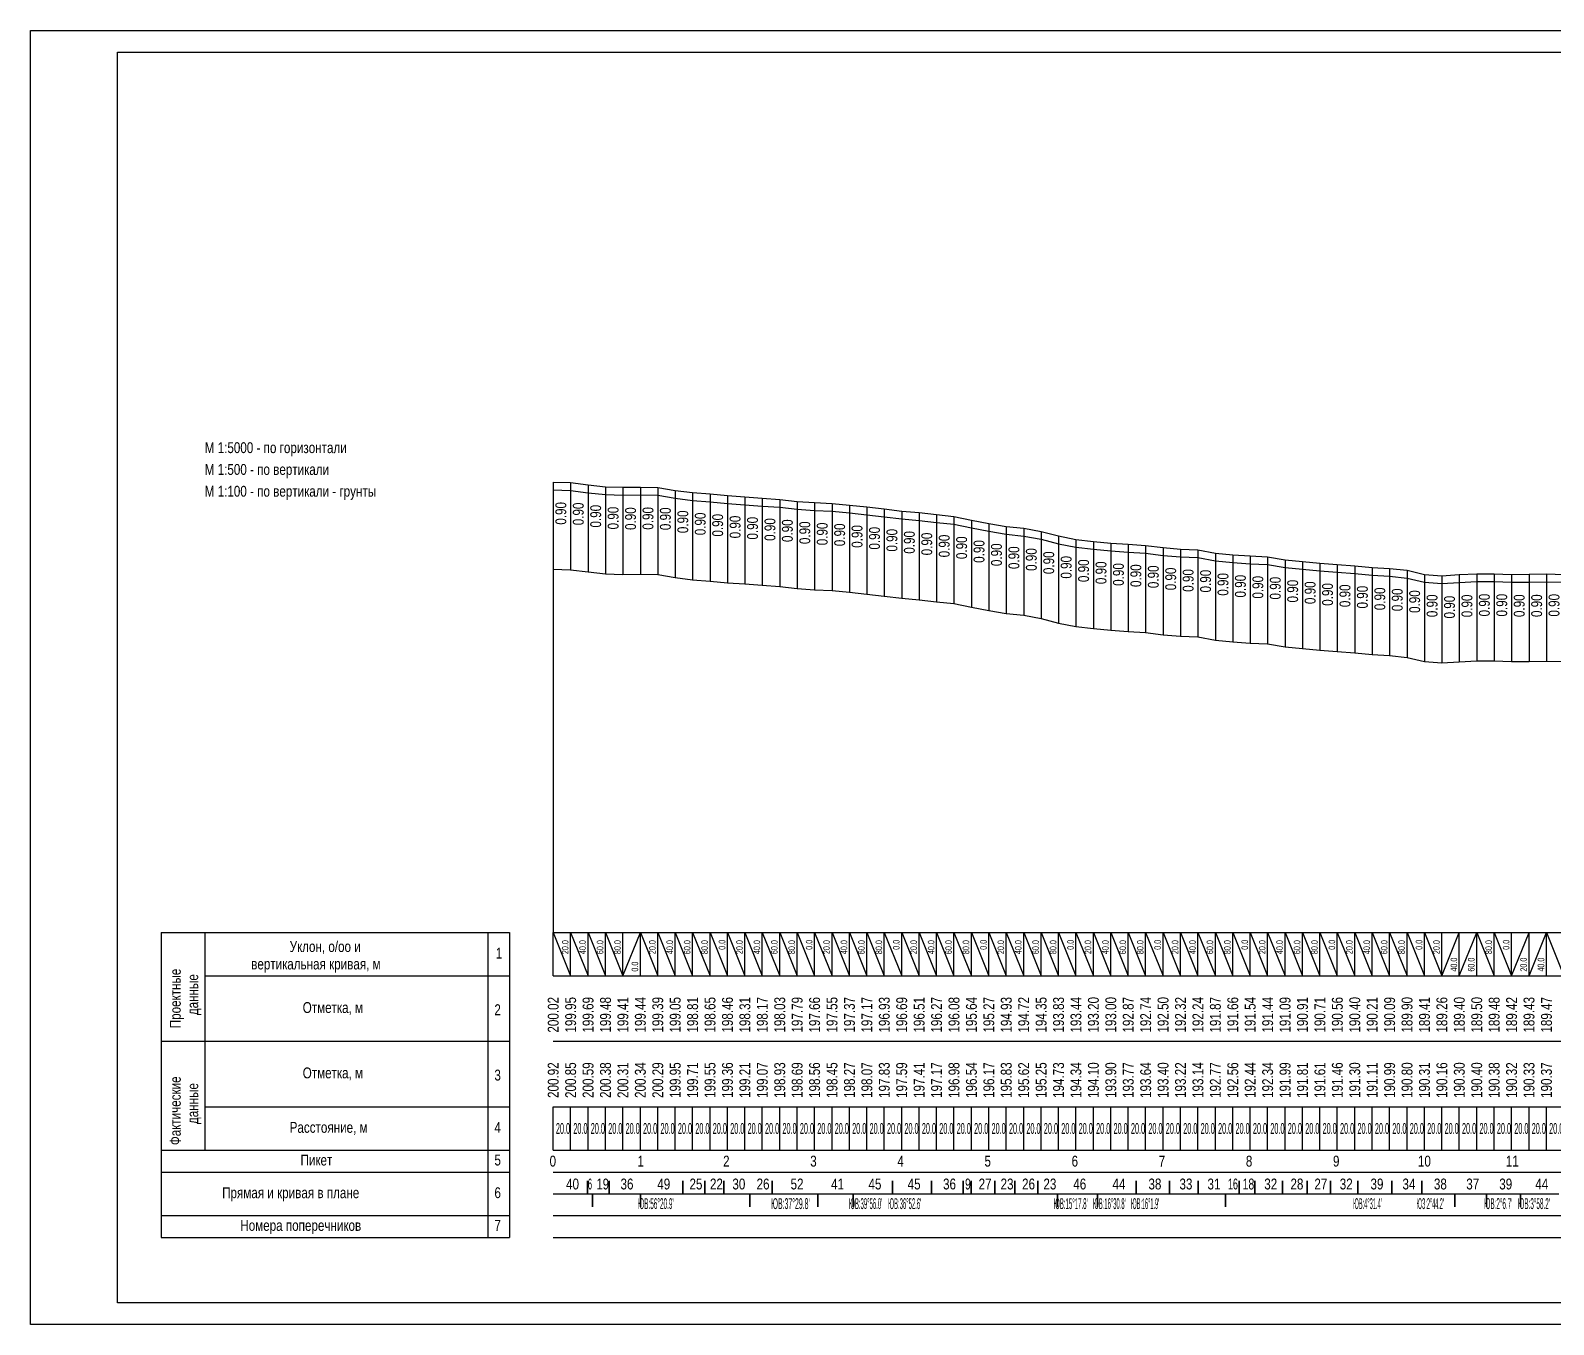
# Model space of a CAD drawing. Extents: x 0 to 1050, y 0 to 297.
# Drawn here: x 0 to 349.6, y 0 to 297 of the extents above; entities that cross this region are included whole.
import ezdxf

# ---------------------------------------------------------------- set-up
doc = ezdxf.new("R2010")
doc.units = 0
doc.header["$MEASUREMENT"] = 0
for name, color, linetype in [('КРАСНЫЕ_ОТМЕТКИ', 1, 'CONTINUOUS'), ('ОСЬ_УКЛОН_И_КРИВАЯ', 7, 'CONTINUOUS'), ('ПИКЕТЫ', 7, 'CONTINUOUS'), ('РАБОЧИЕ_ОТМЕТКИ', 1, 'CONTINUOUS'), ('РАМКА', 7, 'CONTINUOUS'), ('ТАБЛИЦА', 7, 'CONTINUOUS'), ('ЧЕРНЫЕ_ОТМЕТКИ', 7, 'CONTINUOUS'), ('ЧЕРНЫЙ_ПРОФИЛЬ', 7, 'CONTINUOUS'), ('ШАПКА_ТАБЛИЦЫ', 7, 'CONTINUOUS')]:
    doc.layers.add(name, color=color, linetype=linetype)
doc.layers.add('КРАСНЫЙ_ПРОФИЛЬ', color=1, linetype='CONTINUOUS', lineweight=30)

msp = doc.modelspace()

# ---------------------------------------------------------------- linework, layer by layer
at = {"layer": 'КРАСНЫЙ_ПРОФИЛЬ'}
for p, q in [((120, 191.57), (120, 173.36)), ((120, 191.57), (124, 191.44)), ((124, 191.44), (124, 173.24)), ((124, 191.44), (128, 190.92)), ((128, 190.92), (128, 172.72)), ((128, 190.92), (132, 190.49)), ((132, 190.49), (132, 172.29)), ((132, 190.49), (136, 190.36)), ((136, 190.36), (140, 190.42)), ((136, 190.36), (136, 172.16)), ((140, 190.42), (140, 172.22)), ((140, 190.42), (144, 190.32)), ((144, 190.32), (144, 172.12)), ((144, 190.32), (148, 189.63)), ((148, 189.63), (148, 171.43)), ((148, 189.63), (152, 189.15)), ((152, 189.15), (152, 170.95)), ((152, 189.15), (156, 188.84)), ((156, 188.84), (156, 170.64)), ((156, 188.84), (160, 188.44)), ((160, 188.44), (160, 170.24)), ((160, 188.44), (164, 188.16)), ((164, 188.16), (164, 169.96)), ((164, 188.16), (168, 187.86)), ((168, 187.86), (168, 169.66)), ((168, 187.86), (172, 187.59)), ((172, 187.59), (172, 169.39)), ((172, 187.59), (176, 187.12)), ((176, 187.12), (176, 168.92)), ((176, 187.12), (180, 186.85)), ((180, 186.85), (180, 168.65)), ((180, 186.85), (184, 186.64)), ((184, 186.64), (184, 168.44)), ((184, 186.64), (188, 186.27)), ((188, 186.27), (188, 168.07)), ((188, 186.27), (192, 185.86)), ((192, 185.86), (192, 167.66)), ((192, 185.86), (196, 185.4)), ((196, 185.4), (196, 167.2)), ((196, 185.4), (200, 184.91)), ((200, 184.91), (200, 166.71)), ((200, 184.91), (204, 184.54)), ((204, 184.54), (204, 166.34)), ((204, 184.54), (208, 184.08)), ((208, 184.08), (208, 165.88)), ((208, 184.08), (212, 183.68)), ((212, 183.68), (212, 165.48)), ((212, 183.68), (216, 182.82)), ((216, 182.82), (216, 164.62)), ((216, 182.82), (220, 182.07)), ((220, 182.07), (220, 163.87)), ((220, 182.07), (224, 181.39)), ((224, 181.39), (224, 163.19)), ((224, 181.39), (228, 180.97)), ((228, 180.97), (228, 162.77)), ((228, 180.97), (232, 180.23)), ((232, 180.23), (232, 162.03)), ((232, 180.23), (236, 179.19)), ((236, 179.19), (236, 160.99)), ((236, 179.19), (240, 178.4)), ((240, 178.4), (240, 160.2)), ((240, 178.4), (244, 177.93)), ((244, 177.93), (244, 159.73)), ((244, 177.93), (248, 177.54)), ((248, 177.54), (248, 159.34)), ((248, 177.54), (252, 177.27)), ((252, 177.27), (252, 159.07)), ((252, 177.27), (256, 177.01)), ((256, 177.01), (256, 158.81)), ((256, 177.01), (260, 176.52)), ((260, 176.52), (260, 158.32)), ((260, 176.52), (264, 176.17)), ((264, 176.17), (264, 157.97)), ((264, 176.17), (268, 176.02)), ((268, 176.02), (268, 157.82)), ((268, 176.02), (272, 175.27)), ((272, 175.27), (272, 157.07)), ((272, 175.27), (276, 174.86)), ((276, 174.86), (276, 156.66)), ((276, 174.86), (280, 174.61)), ((120, 173.36), (120, 90)), ((280, 174.61), (280, 156.41)), ((280, 174.61), (284, 174.4)), ((284, 174.4), (284, 156.2)), ((284, 174.4), (288, 173.72)), ((288, 173.72), (288, 155.52)), ((288, 173.72), (292, 173.35)), ((292, 173.35), (292, 155.15)), ((292, 173.35), (296, 172.96)), ((296, 172.96), (296, 154.76)), ((296, 172.96), (300, 172.65)), ((300, 172.65), (300, 154.45)), ((300, 172.65), (304, 172.34)), ((304, 172.34), (304, 154.14)), ((304, 172.34), (308, 171.95)), ((308, 171.95), (308, 153.75)), ((308, 171.95), (312, 171.72)), ((312, 171.72), (312, 153.52)), ((312, 171.72), (316, 171.32)), ((316, 171.32), (316, 153.12)), ((316, 171.32), (320, 170.35)), ((320, 170.35), (320, 152.15)), ((320, 170.35), (324, 170.05)), ((324, 170.05), (328, 170.33)), ((324, 170.05), (324, 151.85)), ((328, 170.33), (332, 170.52)), ((328, 170.33), (328, 152.13)), ((332, 170.52), (332, 152.32)), ((332, 170.52), (336, 170.5)), ((336, 170.5), (336, 152.3)), ((336, 170.5), (340, 170.37)), ((340, 170.37), (344, 170.38)), ((340, 170.37), (340, 152.17)), ((344, 170.38), (348, 170.48)), ((344, 170.38), (344, 152.18)), ((348, 170.48), (348, 152.28)), ((348, 170.48), (352, 170.36))]:
    msp.add_line(p, q, dxfattribs=at)
at = {"layer": 'ОСЬ_УКЛОН_И_КРИВАЯ'}
for p, q in [((120, 80), (120, 90)), ((120, 90), (124, 80)), ((124, 80), (124, 90)), ((124, 90), (128, 80)), ((128, 80), (128, 90)), ((128, 90), (132, 80)), ((132, 80), (132, 90)), ((132, 90), (136, 80)), ((136, 80), (136, 90)), ((136, 80), (140, 90)), ((140, 80), (140, 90)), ((140, 90), (144, 80)), ((144, 80), (144, 90)), ((144, 90), (148, 80)), ((148, 80), (148, 90)), ((148, 90), (152, 80)), ((152, 80), (152, 90)), ((152, 90), (156, 80)), ((156, 80), (156, 90)), ((156, 90), (160, 80)), ((160, 80), (160, 90)), ((160, 90), (164, 80)), ((164, 80), (164, 90)), ((164, 90), (168, 80)), ((168, 80), (168, 90)), ((168, 90), (172, 80)), ((172, 80), (172, 90)), ((172, 90), (176, 80)), ((176, 80), (176, 90)), ((176, 90), (180, 80)), ((180, 80), (180, 90)), ((180, 90), (184, 80)), ((184, 80), (184, 90)), ((184, 90), (188, 80)), ((188, 80), (188, 90)), ((188, 90), (192, 80)), ((192, 80), (192, 90)), ((192, 90), (196, 80)), ((196, 80), (196, 90)), ((196, 90), (200, 80)), ((200, 80), (200, 90)), ((200, 90), (204, 80)), ((204, 80), (204, 90)), ((204, 90), (208, 80)), ((208, 80), (208, 90)), ((208, 90), (212, 80)), ((212, 80), (212, 90)), ((212, 90), (216, 80)), ((216, 80), (216, 90)), ((216, 90), (220, 80)), ((220, 80), (220, 90)), ((220, 90), (224, 80)), ((224, 80), (224, 90)), ((224, 90), (228, 80)), ((228, 80), (228, 90)), ((228, 90), (232, 80)), ((232, 80), (232, 90)), ((232, 90), (236, 80)), ((236, 80), (236, 90)), ((236, 90), (240, 80)), ((240, 80), (240, 90)), ((240, 90), (244, 80)), ((244, 80), (244, 90)), ((244, 90), (248, 80)), ((248, 80), (248, 90)), ((248, 90), (252, 80)), ((252, 80), (252, 90)), ((252, 90), (256, 80)), ((256, 80), (256, 90)), ((256, 90), (260, 80)), ((260, 80), (260, 90)), ((260, 90), (264, 80)), ((264, 80), (264, 90)), ((264, 90), (268, 80)), ((268, 80), (268, 90)), ((268, 90), (272, 80)), ((272, 80), (272, 90)), ((272, 90), (276, 80)), ((276, 80), (276, 90)), ((276, 90), (280, 80)), ((280, 80), (280, 90)), ((280, 90), (284, 80)), ((284, 80), (284, 90)), ((284, 90), (288, 80)), ((288, 80), (288, 90)), ((288, 90), (292, 80)), ((292, 80), (292, 90)), ((292, 90), (296, 80)), ((296, 80), (296, 90)), ((296, 90), (300, 80)), ((300, 80), (300, 90)), ((300, 90), (304, 80)), ((304, 80), (304, 90)), ((304, 90), (308, 80)), ((308, 80), (308, 90)), ((308, 90), (312, 80)), ((312, 80), (312, 90)), ((312, 90), (316, 80)), ((316, 80), (316, 90)), ((316, 90), (320, 80)), ((320, 80), (320, 90)), ((320, 90), (324, 80)), ((324, 80), (324, 90)), ((324, 80), (328, 90)), ((328, 80), (328, 90)), ((328, 80), (332, 90)), ((332, 80), (332, 90)), ((332, 90), (336, 80)), ((336, 80), (336, 90)), ((336, 90), (340, 80)), ((340, 80), (340, 90)), ((340, 80), (344, 90)), ((344, 80), (344, 90)), ((344, 80), (348, 90)), ((348, 80), (348, 90)), ((348, 90), (352, 80))]:
    msp.add_line(p, q, dxfattribs=at)
at = {"layer": 'РАМКА'}
for points in [[(0, 0), (0, 297), (1050, 297), (1050, 0)], [(20, 5), (20, 292), (1045, 292), (1045, 5)]]:
    msp.add_lwpolyline(points, close=True, dxfattribs=at)
at = {"layer": 'ТАБЛИЦА'}
for p, q in [((120, 90), (696.1, 90)), ((120, 80), (696.1, 80)), ((120, 65), (696.1, 65)), ((120, 50), (696.1, 50)), ((120, 40), (696.1, 40)), ((120, 35), (696.1, 35)), ((120, 25), (696.1, 25)), ((120, 20), (696.1, 20))]:
    msp.add_line(p, q, dxfattribs=at)
at = {"layer": 'ЧЕРНЫЕ_ОТМЕТКИ'}
for p, q in [((120, 40), (120, 50)), ((124, 40), (124, 50)), ((128, 40), (128, 50)), ((132, 40), (132, 50)), ((136, 40), (136, 50)), ((140, 40), (140, 50)), ((144, 40), (144, 50)), ((148, 40), (148, 50)), ((152, 40), (152, 50)), ((156, 40), (156, 50)), ((160, 40), (160, 50)), ((164, 40), (164, 50)), ((168, 40), (168, 50)), ((172, 40), (172, 50)), ((176, 40), (176, 50)), ((180, 40), (180, 50)), ((184, 40), (184, 50)), ((188, 40), (188, 50)), ((192, 40), (192, 50)), ((196, 40), (196, 50)), ((200, 40), (200, 50)), ((204, 40), (204, 50)), ((208, 40), (208, 50)), ((212, 40), (212, 50)), ((216, 40), (216, 50)), ((220, 40), (220, 50)), ((224, 40), (224, 50)), ((228, 40), (228, 50)), ((232, 40), (232, 50)), ((236, 40), (236, 50)), ((240, 40), (240, 50)), ((244, 40), (244, 50)), ((248, 40), (248, 50)), ((252, 40), (252, 50)), ((256, 40), (256, 50)), ((260, 40), (260, 50)), ((264, 40), (264, 50)), ((268, 40), (268, 50)), ((272, 40), (272, 50)), ((276, 40), (276, 50)), ((280, 40), (280, 50)), ((284, 40), (284, 50)), ((288, 40), (288, 50)), ((292, 40), (292, 50)), ((296, 40), (296, 50)), ((300, 40), (300, 50)), ((304, 40), (304, 50)), ((308, 40), (308, 50)), ((312, 40), (312, 50)), ((316, 40), (316, 50)), ((320, 40), (320, 50)), ((324, 40), (324, 50)), ((328, 40), (328, 50)), ((332, 40), (332, 50)), ((336, 40), (336, 50)), ((340, 40), (340, 50)), ((344, 40), (344, 50)), ((348, 40), (348, 50)), ((127.9, 30), (127.9, 33)), ((127.9, 33), (127.9, 33)), ((127.9, 33), (127.9, 30)), ((132.86, 30), (132.86, 33)), ((132.86, 33), (132.86, 33)), ((132.86, 33), (132.86, 30)), ((149.75, 30), (149.75, 33)), ((149.75, 33), (149.75, 33)), ((149.75, 33), (149.75, 30)), ((154.82, 30), (154.82, 33)), ((154.82, 33), (154.82, 33)), ((154.82, 33), (154.82, 30)), ((159.15, 30), (159.15, 33)), ((159.15, 33), (159.15, 33)), ((159.15, 33), (159.15, 30)), ((170.25, 30), (170.25, 33)), ((170.25, 33), (170.25, 33)), ((170.25, 33), (170.25, 30)), ((197.88, 30), (197.88, 33)), ((197.88, 33), (197.88, 33)), ((197.88, 33), (197.88, 30)), ((206.84, 30), (206.84, 33)), ((206.84, 33), (206.84, 33)), ((206.84, 33), (206.84, 30)), ((214.13, 30), (214.13, 33)), ((214.13, 33), (214.13, 33)), ((214.13, 33), (214.13, 30)), ((215.92, 30), (215.92, 33)), ((215.92, 33), (215.92, 33)), ((215.92, 33), (215.92, 30)), ((221.38, 30), (221.38, 33)), ((221.38, 33), (221.38, 33)), ((221.38, 33), (221.38, 30)), ((226, 30), (226, 33)), ((226, 33), (226, 33)), ((226, 33), (226, 30)), ((231.27, 30), (231.27, 33)), ((231.27, 33), (231.27, 33)), ((231.27, 33), (231.27, 30)), ((253.81, 30), (253.81, 33)), ((253.81, 33), (253.81, 33)), ((253.81, 33), (253.81, 30)), ((261.47, 30), (261.47, 33)), ((261.47, 33), (261.47, 33)), ((261.47, 33), (261.47, 30)), ((268.04, 30), (268.04, 33)), ((268.04, 33), (268.04, 33)), ((268.04, 33), (268.04, 30)), ((277.44, 30), (277.44, 33)), ((277.44, 33), (277.44, 33)), ((277.44, 33), (277.44, 30)), ((281.05, 30), (281.05, 33)), ((281.05, 33), (281.05, 33)), ((281.05, 33), (281.05, 30)), ((287.41, 30), (287.41, 33)), ((287.41, 33), (287.41, 33)), ((287.41, 33), (287.41, 30)), ((293.07, 30), (293.07, 33)), ((293.07, 33), (293.07, 33)), ((293.07, 33), (293.07, 30)), ((298.4, 30), (298.4, 33)), ((298.4, 33), (298.4, 33)), ((298.4, 33), (298.4, 30)), ((304.7, 30), (304.7, 33)), ((304.7, 33), (304.7, 33)), ((304.7, 33), (304.7, 30)), ((312.52, 30), (312.52, 33)), ((312.52, 33), (312.52, 33)), ((312.52, 33), (312.52, 30)), ((319.39, 30), (319.39, 33)), ((319.39, 33), (319.39, 33)), ((319.39, 33), (319.39, 30)), ((120, 30), (127.9, 30)), ((127.9, 30), (129.03, 30)), ((129.03, 30), (129.03, 27)), ((129.03, 27), (129.03, 30)), ((129.03, 30), (132.86, 30)), ((132.86, 30), (140.04, 30)), ((140.04, 30), (140.04, 27)), ((140.04, 27), (140.04, 30)), ((140.04, 30), (149.75, 30)), ((149.75, 30), (154.82, 30)), ((154.82, 30), (159.15, 30)), ((159.15, 30), (165.11, 30)), ((165.11, 30), (165.11, 27)), ((165.11, 27), (165.11, 30)), ((165.11, 30), (170.25, 30)), ((170.25, 30), (180.72, 30)), ((180.72, 30), (180.72, 27)), ((180.72, 27), (180.72, 30)), ((180.72, 30), (188.86, 30)), ((188.86, 30), (188.86, 27)), ((188.86, 27), (188.86, 30)), ((188.86, 30), (197.88, 30)), ((197.88, 30), (206.84, 30)), ((206.84, 30), (214.13, 30)), ((214.13, 30), (215.92, 30)), ((215.92, 30), (221.38, 30)), ((221.38, 30), (226, 30)), ((226, 30), (231.27, 30)), ((231.27, 30), (235.79, 30)), ((235.79, 30), (235.79, 27)), ((235.79, 27), (235.79, 30)), ((235.79, 30), (244.97, 30)), ((244.97, 30), (244.97, 27)), ((244.97, 27), (244.97, 30)), ((244.97, 30), (253.81, 30)), ((253.81, 30), (261.47, 30)), ((261.47, 30), (268.04, 30)), ((268.04, 30), (274.33, 30)), ((274.33, 30), (274.33, 27)), ((274.33, 27), (274.33, 30)), ((274.33, 30), (277.44, 30)), ((277.44, 30), (281.05, 30)), ((281.05, 30), (287.41, 30)), ((287.41, 30), (293.07, 30)), ((293.07, 30), (298.4, 30)), ((298.4, 30), (304.7, 30)), ((304.7, 30), (312.52, 30)), ((312.52, 30), (319.39, 30)), ((319.39, 30), (326.94, 30)), ((326.94, 30), (326.94, 27)), ((326.94, 27), (326.94, 30)), ((326.94, 30), (334.26, 30)), ((334.26, 30), (334.26, 27)), ((334.26, 27), (334.26, 30)), ((334.26, 30), (342.08, 30)), ((342.08, 30), (342.08, 27)), ((342.08, 27), (342.08, 30)), ((342.08, 30), (350.82, 30)), ((129.03, 27), (129.03, 27)), ((140.04, 27), (140.04, 27)), ((165.11, 27), (165.11, 27)), ((180.72, 27), (180.72, 27)), ((188.86, 27), (188.86, 27)), ((235.79, 27), (235.79, 27)), ((244.97, 27), (244.97, 27)), ((274.33, 27), (274.33, 27)), ((326.94, 27), (326.94, 27)), ((334.26, 27), (334.26, 27)), ((342.08, 27), (342.08, 27))]:
    msp.add_line(p, q, dxfattribs=at)
at = {"layer": 'ЧЕРНЫЙ_ПРОФИЛЬ'}
for p, q in [((120, 193.36), (120, 173.36)), ((120, 193.36), (124, 193.24)), ((124, 193.24), (124, 173.24)), ((124, 193.24), (128, 192.72)), ((128, 192.72), (128, 172.72)), ((128, 192.72), (132, 192.29)), ((132, 192.29), (132, 172.29)), ((132, 192.29), (136, 192.16)), ((136, 192.16), (140, 192.22)), ((136, 192.16), (136, 172.16)), ((140, 192.22), (140, 172.22)), ((140, 192.22), (144, 192.12)), ((144, 192.12), (144, 172.12)), ((144, 192.12), (148, 191.43)), ((148, 191.43), (148, 171.43)), ((148, 191.43), (152, 190.95)), ((152, 190.95), (152, 170.95)), ((152, 190.95), (156, 190.64)), ((156, 190.64), (156, 170.64)), ((156, 190.64), (160, 190.24)), ((160, 190.24), (160, 170.24)), ((160, 190.24), (164, 189.96)), ((164, 189.96), (164, 169.96)), ((164, 189.96), (168, 189.66)), ((168, 189.66), (168, 169.66)), ((168, 189.66), (172, 189.39)), ((172, 189.39), (172, 169.39)), ((172, 189.39), (176, 188.92)), ((176, 188.92), (176, 168.92)), ((176, 188.92), (180, 188.65)), ((180, 188.65), (180, 168.65)), ((180, 188.65), (184, 188.44)), ((184, 188.44), (184, 168.44)), ((184, 188.44), (188, 188.07)), ((188, 188.07), (188, 168.07)), ((188, 188.07), (192, 187.66)), ((192, 187.66), (192, 167.66)), ((192, 187.66), (196, 187.2)), ((196, 187.2), (196, 167.2)), ((196, 187.2), (200, 186.71)), ((200, 186.71), (200, 166.71)), ((200, 186.71), (204, 186.34)), ((204, 186.34), (204, 166.34)), ((204, 186.34), (208, 185.88)), ((208, 185.88), (208, 165.88)), ((208, 185.88), (212, 185.48)), ((212, 185.48), (212, 165.48)), ((212, 185.48), (216, 184.62)), ((216, 184.62), (216, 164.62)), ((216, 184.62), (220, 183.87)), ((220, 183.87), (220, 163.87)), ((220, 183.87), (224, 183.19)), ((224, 183.19), (224, 163.19)), ((224, 183.19), (228, 182.77)), ((228, 182.77), (228, 162.77)), ((228, 182.77), (232, 182.03)), ((232, 182.03), (232, 162.03)), ((232, 182.03), (236, 180.99)), ((236, 180.99), (236, 160.99)), ((236, 180.99), (240, 180.2)), ((240, 180.2), (240, 160.2)), ((240, 180.2), (244, 179.73)), ((244, 179.73), (244, 159.73)), ((244, 179.73), (248, 179.34)), ((248, 179.34), (248, 159.34)), ((248, 179.34), (252, 179.07)), ((252, 179.07), (252, 159.07)), ((252, 179.07), (256, 178.81)), ((256, 178.81), (256, 158.81)), ((256, 178.81), (260, 178.32)), ((260, 178.32), (260, 158.32)), ((260, 178.32), (264, 177.97)), ((264, 177.97), (264, 157.97)), ((264, 177.97), (268, 177.82)), ((268, 177.82), (268, 157.82)), ((268, 177.82), (272, 177.07)), ((272, 177.07), (272, 157.07)), ((272, 177.07), (276, 176.66)), ((276, 176.66), (276, 156.66)), ((276, 176.66), (280, 176.41)), ((280, 176.41), (280, 156.41)), ((280, 176.41), (284, 176.2)), ((284, 176.2), (284, 156.2)), ((284, 176.2), (288, 175.52)), ((288, 175.52), (288, 155.52)), ((288, 175.52), (292, 175.15)), ((292, 175.15), (292, 155.15)), ((292, 175.15), (296, 174.76)), ((120, 173.36), (120, 90)), ((120, 173.36), (124, 173.24)), ((124, 173.24), (128, 172.72)), ((128, 172.72), (132, 172.29)), ((132, 172.29), (136, 172.16)), ((136, 172.16), (140, 172.22)), ((140, 172.22), (144, 172.12)), ((144, 172.12), (148, 171.43)), ((148, 171.43), (152, 170.95)), ((296, 174.76), (296, 154.76)), ((296, 174.76), (300, 174.45)), ((300, 174.45), (300, 154.45)), ((300, 174.45), (304, 174.14)), ((304, 174.14), (304, 154.14)), ((304, 174.14), (308, 173.75)), ((308, 173.75), (308, 153.75)), ((308, 173.75), (312, 173.52)), ((312, 173.52), (312, 153.52)), ((312, 173.52), (316, 173.12)), ((316, 173.12), (316, 153.12)), ((316, 173.12), (320, 172.15)), ((320, 172.15), (320, 152.15)), ((320, 172.15), (324, 171.85)), ((324, 171.85), (328, 172.13)), ((324, 171.85), (324, 151.85)), ((328, 172.13), (332, 172.32)), ((328, 172.13), (328, 152.13)), ((332, 172.32), (332, 152.32)), ((332, 172.32), (336, 172.3)), ((336, 172.3), (336, 152.3)), ((336, 172.3), (340, 172.17)), ((340, 172.17), (344, 172.18)), ((340, 172.17), (340, 152.17)), ((344, 172.18), (348, 172.28)), ((344, 172.18), (344, 152.18)), ((348, 172.28), (348, 152.28)), ((348, 172.28), (352, 172.16)), ((152, 170.95), (156, 170.64)), ((156, 170.64), (160, 170.24)), ((160, 170.24), (164, 169.96)), ((164, 169.96), (168, 169.66)), ((168, 169.66), (172, 169.39)), ((172, 169.39), (176, 168.92)), ((176, 168.92), (180, 168.65)), ((180, 168.65), (184, 168.44)), ((184, 168.44), (188, 168.07)), ((188, 168.07), (192, 167.66)), ((192, 167.66), (196, 167.2)), ((196, 167.2), (200, 166.71)), ((200, 166.71), (204, 166.34)), ((204, 166.34), (208, 165.88)), ((208, 165.88), (212, 165.48)), ((212, 165.48), (216, 164.62)), ((216, 164.62), (220, 163.87)), ((220, 163.87), (224, 163.19)), ((224, 163.19), (228, 162.77)), ((228, 162.77), (232, 162.03)), ((232, 162.03), (236, 160.99)), ((236, 160.99), (240, 160.2)), ((240, 160.2), (244, 159.73)), ((244, 159.73), (248, 159.34)), ((248, 159.34), (252, 159.07)), ((252, 159.07), (256, 158.81)), ((256, 158.81), (260, 158.32)), ((260, 158.32), (264, 157.97)), ((264, 157.97), (268, 157.82)), ((268, 157.82), (272, 157.07)), ((272, 157.07), (276, 156.66)), ((276, 156.66), (280, 156.41)), ((280, 156.41), (284, 156.2)), ((284, 156.2), (288, 155.52)), ((288, 155.52), (292, 155.15)), ((292, 155.15), (296, 154.76)), ((296, 154.76), (300, 154.45)), ((300, 154.45), (304, 154.14)), ((304, 154.14), (308, 153.75)), ((308, 153.75), (312, 153.52)), ((312, 153.52), (316, 153.12)), ((316, 153.12), (320, 152.15)), ((320, 152.15), (324, 151.85)), ((324, 151.85), (328, 152.13)), ((328, 152.13), (332, 152.32)), ((332, 152.32), (336, 152.3)), ((336, 152.3), (340, 152.17)), ((340, 152.17), (344, 152.18)), ((344, 152.18), (348, 152.28)), ((348, 152.28), (352, 152.16))]:
    msp.add_line(p, q, dxfattribs=at)
at = {"layer": 'ШАПКА_ТАБЛИЦЫ'}
for p, q in [((30, 90), (110, 90)), ((30, 90), (30, 20)), ((40, 90), (40, 40)), ((105, 90), (105, 20)), ((110, 90), (110, 20)), ((40, 80), (110, 80)), ((30, 65), (110, 65)), ((40, 50), (110, 50)), ((30, 40), (110, 40)), ((30, 35), (110, 35)), ((30, 25), (110, 25)), ((30, 20), (110, 20))]:
    msp.add_line(p, q, dxfattribs=at)

# ---------------------------------------------------------------- texts
at = {"layer": 'КРАСНЫЕ_ОТМЕТКИ', "width": 0.8}
for s, p in [('200.02', (121.25, 67)), ('199.95', (125.25, 67)), ('199.69', (129.25, 67)), ('199.48', (133.25, 67)), ('199.41', (137.25, 67)), ('199.44', (141.25, 67)), ('199.39', (145.25, 67)), ('199.05', (149.25, 67)), ('198.81', (153.25, 67)), ('198.65', (157.25, 67)), ('198.46', (161.25, 67)), ('198.31', (165.25, 67)), ('198.17', (169.25, 67)), ('198.03', (173.25, 67)), ('197.79', (177.25, 67)), ('197.66', (181.25, 67)), ('197.55', (185.25, 67)), ('197.37', (189.25, 67)), ('197.17', (193.25, 67)), ('196.93', (197.25, 67)), ('196.69', (201.25, 67)), ('196.51', (205.25, 67)), ('196.27', (209.25, 67)), ('196.08', (213.25, 67)), ('195.64', (217.25, 67)), ('195.27', (221.25, 67)), ('194.93', (225.25, 67)), ('194.72', (229.25, 67)), ('194.35', (233.25, 67)), ('193.83', (237.25, 67)), ('193.44', (241.25, 67)), ('193.20', (245.25, 67)), ('193.00', (249.25, 67)), ('192.87', (253.25, 67)), ('192.74', (257.25, 67)), ('192.50', (261.25, 67)), ('192.32', (265.25, 67)), ('192.24', (269.25, 67)), ('191.87', (273.25, 67)), ('191.66', (277.25, 67)), ('191.54', (281.25, 67)), ('191.44', (285.25, 67)), ('191.09', (289.25, 67)), ('190.91', (293.25, 67)), ('190.71', (297.25, 67)), ('190.56', (301.25, 67)), ('190.40', (305.25, 67)), ('190.21', (309.25, 67)), ('190.09', (313.25, 67)), ('189.90', (317.25, 67)), ('189.41', (321.25, 67)), ('189.26', (325.25, 67)), ('189.40', (329.25, 67)), ('189.50', (333.25, 67)), ('189.48', (337.25, 67)), ('189.42', (341.25, 67)), ('189.43', (345.25, 67)), ('189.47', (349.25, 67))]:
    msp.add_text(s, height=2.5, rotation=90, dxfattribs=at).set_placement(p)
at = {"layer": 'ОСЬ_УКЛОН_И_КРИВАЯ', "width": 0.8}
for s, p in [('20.0', (123.5, 85)), ('40.0', (127.5, 85)), ('60.0', (131.5, 85)), ('80.0', (135.5, 85)), ('20.0', (143.5, 85)), ('40.0', (147.5, 85)), ('60.0', (151.5, 85)), ('80.0', (155.5, 85)), ('0.0', (159.5, 86)), ('20.0', (163.5, 85)), ('40.0', (167.5, 85)), ('60.0', (171.5, 85)), ('80.0', (175.5, 85)), ('0.0', (179.5, 86)), ('20.0', (183.5, 85)), ('40.0', (187.5, 85)), ('60.0', (191.5, 85)), ('80.0', (195.5, 85)), ('0.0', (199.5, 86)), ('20.0', (203.5, 85)), ('40.0', (207.5, 85)), ('60.0', (211.5, 85)), ('80.0', (215.5, 85)), ('0.0', (219.5, 86)), ('20.0', (223.5, 85)), ('40.0', (227.5, 85)), ('60.0', (231.5, 85)), ('80.0', (235.5, 85)), ('0.0', (239.5, 86)), ('20.0', (243.5, 85)), ('40.0', (247.5, 85)), ('60.0', (251.5, 85)), ('80.0', (255.5, 85)), ('0.0', (259.5, 86)), ('20.0', (263.5, 85)), ('40.0', (267.5, 85)), ('60.0', (271.5, 85)), ('80.0', (275.5, 85)), ('0.0', (279.5, 86)), ('20.0', (283.5, 85)), ('40.0', (287.5, 85)), ('60.0', (291.5, 85)), ('80.0', (295.5, 85)), ('0.0', (299.5, 86)), ('20.0', (303.5, 85)), ('40.0', (307.5, 85)), ('60.0', (311.5, 85)), ('80.0', (315.5, 85)), ('0.0', (319.5, 86)), ('20.0', (323.5, 85)), ('80.0', (335.5, 85)), ('0.0', (339.5, 86)), ('40.0', (327.5, 81)), ('60.0', (331.5, 81)), ('20.0', (343.5, 81)), ('40.0', (347.5, 81)), ('0.0', (139.5, 81))]:
    msp.add_text(s, height=1.5, rotation=90, dxfattribs=at).set_placement(p)
at = {"layer": 'ПИКЕТЫ', "width": 0.8}
for s, p in [('0', (119.17, 36.25)), ('1', (139.33, 36.25)), ('2', (159, 36.25)), ('3', (179, 36.25)), ('4', (199, 36.25)), ('5', (219, 36.25)), ('6', (239, 36.25)), ('7', (259, 36.25)), ('8', (279, 36.25)), ('9', (299, 36.25)), ('10', (318.5, 36.25)), ('11', (338.67, 36.25))]:
    msp.add_text(s, height=2.5, dxfattribs=at).set_placement(p)
at = {"layer": 'РАБОЧИЕ_ОТМЕТКИ', "width": 0.8}
for p in [(123, 183.57), (127, 183.44), (131, 182.92), (135, 182.49), (139, 182.36), (143, 182.42), (147, 182.32), (151, 181.63), (155, 181.15), (159, 180.84), (163, 180.44), (167, 180.16), (171, 179.86), (175, 179.59), (179, 179.12), (183, 178.85), (187, 178.64), (191, 178.27), (195, 177.86), (199, 177.4), (203, 176.91), (207, 176.54), (211, 176.08), (215, 175.68), (219, 174.82), (223, 174.07), (227, 173.39), (231, 172.97), (235, 172.23), (239, 171.19), (243, 170.4), (247, 169.93), (251, 169.54), (255, 169.27), (259, 169.01), (263, 168.52), (267, 168.17), (271, 168.02), (275, 167.27), (279, 166.86), (283, 166.61), (287, 166.4), (291, 165.72), (295, 165.35), (299, 164.96), (303, 164.65), (307, 164.34), (311, 163.95), (315, 163.72), (319, 163.32), (323, 162.35), (327, 162.05), (331, 162.33), (335, 162.52), (339, 162.5), (343, 162.37), (347, 162.38), (351, 162.48)]:
    msp.add_text('0.90', height=2.5, rotation=90, dxfattribs=at).set_placement(p)
at = {"layer": 'ЧЕРНЫЕ_ОТМЕТКИ', "width": 0.8}
for s, p in [('200.92', (121.25, 52)), ('200.85', (125.25, 52)), ('200.59', (129.25, 52)), ('200.38', (133.25, 52)), ('200.31', (137.25, 52)), ('200.34', (141.25, 52)), ('200.29', (145.25, 52)), ('199.95', (149.25, 52)), ('199.71', (153.25, 52)), ('199.55', (157.25, 52)), ('199.36', (161.25, 52)), ('199.21', (165.25, 52)), ('199.07', (169.25, 52)), ('198.93', (173.25, 52)), ('198.69', (177.25, 52)), ('198.56', (181.25, 52)), ('198.45', (185.25, 52)), ('198.27', (189.25, 52)), ('198.07', (193.25, 52)), ('197.83', (197.25, 52)), ('197.59', (201.25, 52)), ('197.41', (205.25, 52)), ('197.17', (209.25, 52)), ('196.98', (213.25, 52)), ('196.54', (217.25, 52)), ('196.17', (221.25, 52)), ('195.83', (225.25, 52)), ('195.62', (229.25, 52)), ('195.25', (233.25, 52)), ('194.73', (237.25, 52)), ('194.34', (241.25, 52)), ('194.10', (245.25, 52)), ('193.90', (249.25, 52)), ('193.77', (253.25, 52)), ('193.64', (257.25, 52)), ('193.40', (261.25, 52)), ('193.22', (265.25, 52)), ('193.14', (269.25, 52)), ('192.77', (273.25, 52)), ('192.56', (277.25, 52)), ('192.44', (281.25, 52)), ('192.34', (285.25, 52)), ('191.99', (289.25, 52)), ('191.81', (293.25, 52)), ('191.61', (297.25, 52)), ('191.46', (301.25, 52)), ('191.30', (305.25, 52)), ('191.11', (309.25, 52)), ('190.99', (313.25, 52)), ('190.80', (317.25, 52)), ('190.31', (321.25, 52)), ('190.16', (325.25, 52)), ('190.30', (329.25, 52)), ('190.40', (333.25, 52)), ('190.38', (337.25, 52)), ('190.32', (341.25, 52)), ('190.33', (345.25, 52)), ('190.37', (349.25, 52))]:
    msp.add_text(s, height=2.5, rotation=90, dxfattribs=at).set_placement(p)
at = {"layer": 'ЧЕРНЫЕ_ОТМЕТКИ'}
for s, width, p in [('20.0', 0.4, (120.62, 43.75)), ('20.0', 0.4, (124.62, 43.75)), ('20.0', 0.4, (128.62, 43.75)), ('20.0', 0.4, (132.62, 43.75)), ('20.0', 0.4, (136.62, 43.75)), ('20.0', 0.4, (140.62, 43.75)), ('20.0', 0.4, (144.62, 43.75)), ('20.0', 0.4, (148.62, 43.75)), ('20.0', 0.4, (152.62, 43.75)), ('20.0', 0.4, (156.62, 43.75)), ('20.0', 0.4, (160.62, 43.75)), ('20.0', 0.4, (164.62, 43.75)), ('20.0', 0.4, (168.62, 43.75)), ('20.0', 0.4, (172.62, 43.75)), ('20.0', 0.4, (176.62, 43.75)), ('20.0', 0.4, (180.62, 43.75)), ('20.0', 0.4, (184.62, 43.75)), ('20.0', 0.4, (188.62, 43.75)), ('20.0', 0.4, (192.62, 43.75)), ('20.0', 0.4, (196.62, 43.75)), ('20.0', 0.4, (200.62, 43.75)), ('20.0', 0.4, (204.62, 43.75)), ('20.0', 0.4, (208.62, 43.75)), ('20.0', 0.4, (212.62, 43.75)), ('20.0', 0.4, (216.62, 43.75)), ('20.0', 0.4, (220.62, 43.75)), ('20.0', 0.4, (224.62, 43.75)), ('20.0', 0.4, (228.62, 43.75)), ('20.0', 0.4, (232.62, 43.75)), ('20.0', 0.4, (236.62, 43.75)), ('20.0', 0.4, (240.62, 43.75)), ('20.0', 0.4, (244.62, 43.75)), ('20.0', 0.4, (248.62, 43.75)), ('20.0', 0.4, (252.62, 43.75)), ('20.0', 0.4, (256.62, 43.75)), ('20.0', 0.4, (260.62, 43.75)), ('20.0', 0.4, (264.62, 43.75)), ('20.0', 0.4, (268.62, 43.75)), ('20.0', 0.4, (272.62, 43.75)), ('20.0', 0.4, (276.62, 43.75)), ('20.0', 0.4, (280.62, 43.75)), ('20.0', 0.4, (284.62, 43.75)), ('20.0', 0.4, (288.62, 43.75)), ('20.0', 0.4, (292.62, 43.75)), ('20.0', 0.4, (296.62, 43.75)), ('20.0', 0.4, (300.62, 43.75)), ('20.0', 0.4, (304.62, 43.75)), ('20.0', 0.4, (308.62, 43.75)), ('20.0', 0.4, (312.62, 43.75)), ('20.0', 0.4, (316.62, 43.75)), ('20.0', 0.4, (320.62, 43.75)), ('20.0', 0.4, (324.62, 43.75)), ('20.0', 0.4, (328.62, 43.75)), ('20.0', 0.4, (332.62, 43.75)), ('20.0', 0.4, (336.62, 43.75)), ('20.0', 0.4, (340.62, 43.75)), ('20.0', 0.4, (344.62, 43.75)), ('20.0', 0.4, (348.62, 43.75)), ('40', 0.8, (122.95, 31)), ('6', 0.450517, (127.96, 31)), ('19', 0.766588, (129.94, 31)), ('36', 0.8, (135.45, 31)), ('49', 0.8, (143.89, 31)), ('25', 0.8, (151.28, 31)), ('22', 0.8, (155.98, 31)), ('30', 0.8, (161.13, 31)), ('26', 0.8, (166.68, 31)), ('52', 0.8, (174.49, 31)), ('41', 0.8, (183.79, 31)), ('45', 0.8, (192.37, 31)), ('45', 0.8, (201.36, 31)), ('36', 0.8, (209.49, 31)), ('9', 0.713701, (214.53, 31)), ('27', 0.8, (217.65, 31)), ('23', 0.8, (222.69, 31)), ('26', 0.8, (227.63, 31)), ('23', 0.8, (232.53, 31)), ('46', 0.8, (239.38, 31)), ('44', 0.8, (248.39, 31)), ('38', 0.8, (256.64, 31)), ('33', 0.8, (263.76, 31)), ('31', 0.8, (270.19, 31)), ('16', 0.622321, (274.88, 31)), ('18', 0.72286, (278.25, 31)), ('32', 0.8, (283.23, 31)), ('28', 0.8, (289.24, 31)), ('27', 0.8, (294.73, 31)), ('32', 0.8, (300.55, 31)), ('39', 0.8, (307.61, 31)), ('34', 0.8, (314.95, 31)), ('38', 0.8, (322.17, 31)), ('37', 0.8, (329.6, 31)), ('39', 0.8, (337.17, 31)), ('44', 0.8, (345.45, 31)), ("ЮВ:56°20.9'", 0.353077, (139.39, 26.5)), ("ЮВ:37°29.8'", 0.380726, (169.99, 26.5)), ("ЮВ:39°56.0'", 0.327785, (187.87, 26.5)), ("ЮВ:36°52.6'", 0.325938, (196.86, 26.5)), ("ЮВ:15°17.8'", 0.333863, (234.88, 26.5)), ("ЮВ:16°30.8'", 0.321412, (243.89, 26.5)), ("ЮВ:16°1.9'", 0.306682, (252.64, 26.5)), ("ЮВ:4°31.4'", 0.312823, (303.61, 26.5)), ("ЮЗ:2°44.2'", 0.301978, (318.17, 26.5)), ("ЮВ:2°6.7'", 0.347727, (333.67, 26.5)), ("ЮВ:3°58.2'", 0.349449, (341.45, 26.5))]:
    msp.add_text(s, height=2.5, dxfattribs=dict(at, width=width)).set_placement(p)
at = {"layer": 'ШАПКА_ТАБЛИЦЫ', "width": 0.8}
for s, p in [('М 1:5000 - по горизонтали', (40, 200)), ('М 1:500 - по вертикали', (40, 195)), ('М 1:100 - по вертикали - грунты', (40, 190)), ('Уклон, o/oo и', (59.5, 85.5)), ('1', (106.83, 84)), ('вертикальная кривая, м', (50.67, 81.5)), ('Отметка, м', (62.5, 71.5)), ('2', (106.5, 71)), ('Отметка, м', (62.5, 56.5)), ('3', (106.5, 56)), ('Расстояние, м', (59.5, 44)), ('4', (106.5, 44)), ('Пикет', (62, 36.5)), ('5', (106.5, 36.5)), ('Прямая и кривая в плане', (44, 29)), ('6', (106.5, 29)), ('Номера поперечников', (48.17, 21.5)), ('7', (106.5, 21.5))]:
    msp.add_text(s, height=2.5, dxfattribs=at).set_placement(p)
for s, p in [('Проектные', (34.5, 68)), ('данные', (38.5, 71)), ('Фактические', (34.5, 41.17)), ('данные', (38.5, 46))]:
    msp.add_text(s, height=2.5, rotation=90, dxfattribs=at).set_placement(p)

doc.saveas('drawing.dxf')
